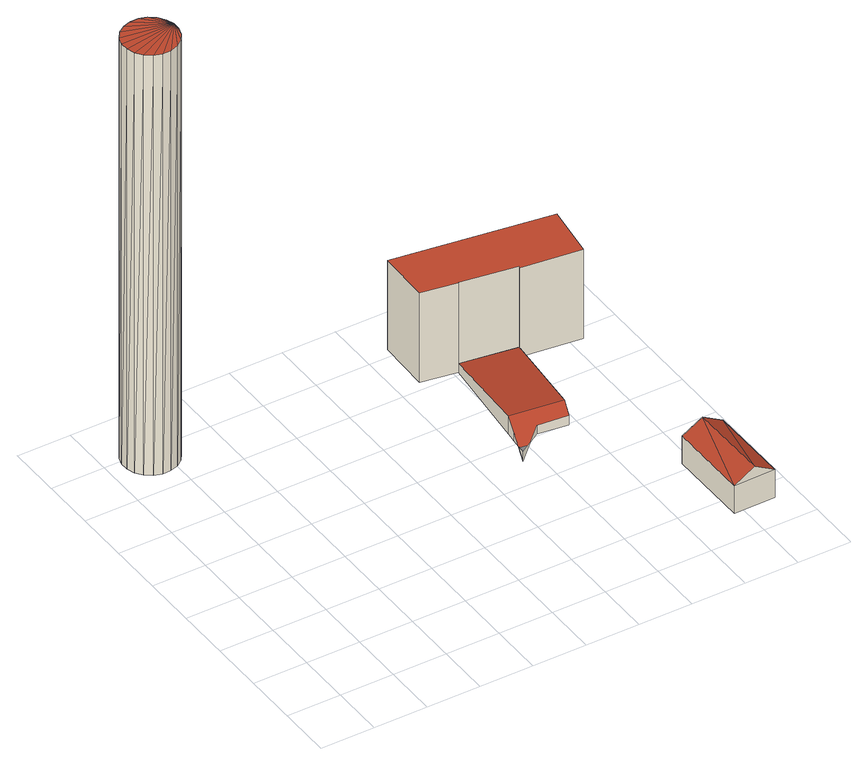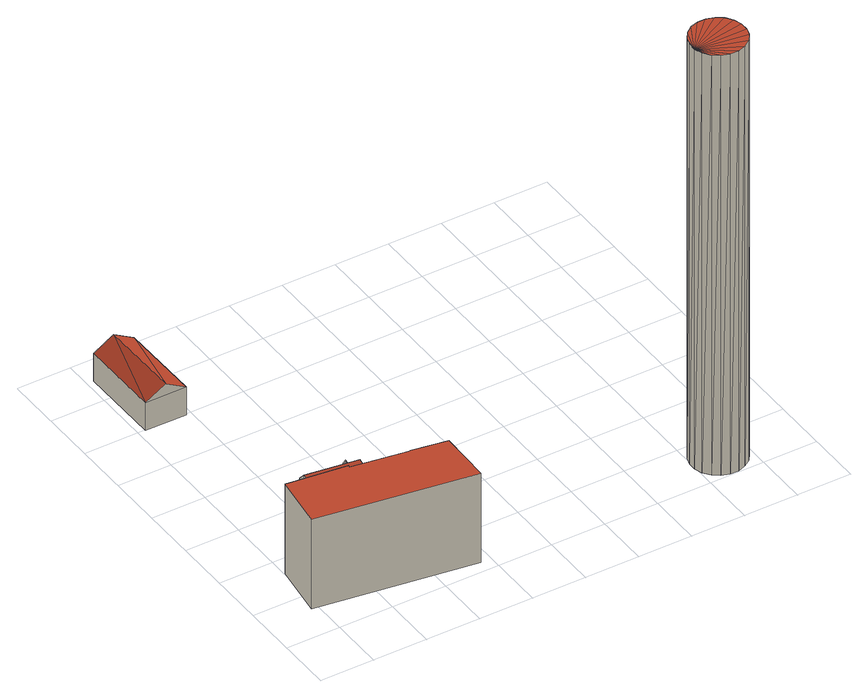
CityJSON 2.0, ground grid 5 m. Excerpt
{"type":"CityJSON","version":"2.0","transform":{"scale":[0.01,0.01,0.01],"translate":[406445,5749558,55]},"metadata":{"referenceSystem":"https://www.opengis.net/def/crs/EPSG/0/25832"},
"CityObjects":{
"building1":{"type":"Building","attributes":{"Geometrietyp2DReferenz":"1000","Gemeindeschluessel":"05515000","function":"51002_1251","roofType":"9999","measuredHeight":42.3},"geometry":[{"type":"Solid","lod":"2","boundaries":[[[[0,1,2]],[[1,3,2]],[[4,5,0]],[[5,1,0]],[[6,7,4]],[[7,5,4]],[[8,9,6]],[[9,7,6]],[[10,11,8]],[[11,9,8]],[[12,13,10]],[[13,11,10]],[[14,15,12]],[[15,13,12]],[[16,17,14]],[[17,15,14]],[[18,19,16]],[[19,17,16]],[[20,21,18]],[[21,19,18]],[[22,23,20]],[[23,21,20]],[[24,25,22]],[[25,23,22]],[[26,27,24]],[[27,25,24]],[[28,29,26]],[[29,27,26]],[[30,31,28]],[[31,29,28]],[[32,33,30]],[[33,31,30]],[[34,35,32]],[[35,33,32]],[[36,37,34]],[[37,35,34]],[[38,39,36]],[[39,37,36]],[[2,3,38]],[[3,39,38]],[[3,1,39]],[[1,5,39]],[[5,7,39]],[[7,9,39]],[[9,11,39]],[[11,13,39]],[[15,17,39]],[[13,15,39]],[[17,19,39]],[[19,21,39]],[[21,23,39]],[[23,25,39]],[[25,27,39]],[[27,29,39]],[[29,31,39]],[[31,33,39]],[[33,35,39]],[[35,37,39]],[[0,2,4]],[[2,38,4]],[[38,36,4]],[[36,34,4]],[[34,32,4]],[[32,30,4]],[[30,28,4]],[[28,26,4]],[[26,24,4]],[[24,22,4]],[[22,20,4]],[[20,18,4]],[[18,16,4]],[[16,14,4]],[[14,12,4]],[[12,10,4]],[[10,8,4]],[[8,6,4]]]],"semantics":{"surfaces":[{"type":"WallSurface"},{"type":"GroundSurface"},{"type":"RoofSurface"}],"values":[[0,0,0,0,0,0,0,0,0,0,0,0,0,0,0,0,0,0,0,0,0,0,0,0,0,0,0,0,0,0,0,0,0,0,0,0,0,0,0,0,1,1,1,1,1,1,1,1,1,1,1,1,1,1,1,1,1,1,2,2,2,2,2,2,2,2,2,2,2,2,2,2,2,2,2,2]]}}]},
"building2":{"type":"Building","attributes":{"Gemeindeschluessel":"05515000","Geometrietyp2DReferenz":"3000","function":"51009_1610","roofType":"3100","measuredHeight":3.9},"geometry":[{"type":"Solid","lod":"2","boundaries":[[[[40,41,42,43]],[[44,45,41,40]],[[46,47,45,44]],[[43,42,47,46]],[[40,48,44]],[[46,49,43]],[[48,40,43]],[[43,49,48]],[[44,48,49]],[[49,46,44]],[[41,45,47,42]]]],"semantics":{"surfaces":[{"type":"WallSurface"},{"type":"RoofSurface"},{"type":"GroundSurface"}],"values":[[0,0,0,0,0,0,1,1,1,1,2]]}}]},
"building3":{"type":"Building","attributes":{"Gemeindeschluessel":"05515000","Geometrietyp2DReferenz":"3000","function":"51003_1201"},"children":["building3-1","building3-2"]},
"building3-1":{"type":"BuildingPart","attributes":{"roofType":"9999","measuredHeight":9},"parents":["building3"],"geometry":[{"type":"Solid","lod":"2","boundaries":[[[[50,51,52,53,54,55,56,57]],[[55,58,59,56]],[[54,60,61,58,55]],[[60,54,53,62]],[[52,63,64,62,53]],[[51,65,63,52]],[[50,66,65,51]],[[57,67,66,50]],[[56,59,67,57]],[[64,61,60,62]],[[58,61,64,63,65,66,67,59]]]],"semantics":{"surfaces":[{"type":"RoofSurface"},{"type":"WallSurface"},{"type":"GroundSurface"}],"values":[[0,1,1,1,1,1,1,1,1,1,2]]}}]},
"building3-2":{"type":"BuildingPart","attributes":{"roofType":"3100","measuredHeight":1.87},"parents":["building3"],"geometry":[{"type":"Solid","lod":"2","boundaries":[[[[68,58,61,60]],[[69,70,58,68]],[[71,72,70,69]],[[73,74,72,71]],[[75,76,74,73]],[[77,78,76,75]],[[79,80,78,77]],[[81,63,80,79]],[[62,64,63,81]],[[77,75,73,71,69,79]],[[68,60,62,81,79,69]],[[58,70,72,74,76,78,80,63,64,61]],[[64,62,60,61]]]],"semantics":{"surfaces":[{"type":"WallSurface"},{"type":"RoofSurface"},{"type":"GroundSurface"},{"type":"ClosureSurface"}],"values":[[0,0,0,0,0,0,0,0,0,1,1,2,3]]}}]}
},
"vertices":[
[551,3445,4356],[551,3445,126],[505,3509,4356],[505,3509,126],[575,3371,4356],[575,3371,126],[575,3293,4356],[575,3293,126],[551,3218,4356],[551,3218,126],[505,3155,4356],[505,3155,126],[442,3109,4356],[442,3109,126],[367,3085,4356],[367,3085,126],[289,3085,4356],[289,3085,126],[215,3109,4356],[215,3109,126],[151,3155,4356],[151,3155,126],[105,3218,4356],[105,3218,126],[81,3293,4356],[81,3293,126],[81,3371,4356],[81,3371,126],[105,3445,4356],[105,3445,126],[151,3509,4356],[151,3509,126],[215,3555,4356],[215,3555,126],[289,3579,4356],[289,3579,126],[367,3579,4356],[367,3579,126],[442,3555,4356],[442,3555,126],
[4119,26,576],[4119,26,298],[4114,792,298],[4114,792,576],[3736,22,576],[3736,22,298],[3729,792,576],[3729,792,298],[3928,24,688],[3922,792,688],
[2662,3486,1028],[2650,2990,1028],[2982,2933,1028],[2983,2937,1028],[3504,2855,1028],[3501,2836,1028],[4055,2768,1028],[4124,3272,1028],[3501,2836,128],[4055,2768,128],[3504,2855,216],[3504,2855,128],[2983,2937,216],[2982,2933,128],[2983,2937,128],[2650,2990,128],[2662,3486,128],[4124,3272,128],
[3501,2836,219],[3371,1972,314],[3371,1972,128],[3358,1886,221],[3358,1886,128],[3078,1921,215],[3078,1921,128],[2859,1782,35],[2859,1782,128],[2877,1945,211],[2877,1945,128],[2887,2040,314],[2887,2040,128],[2982,2933,216]
]}
